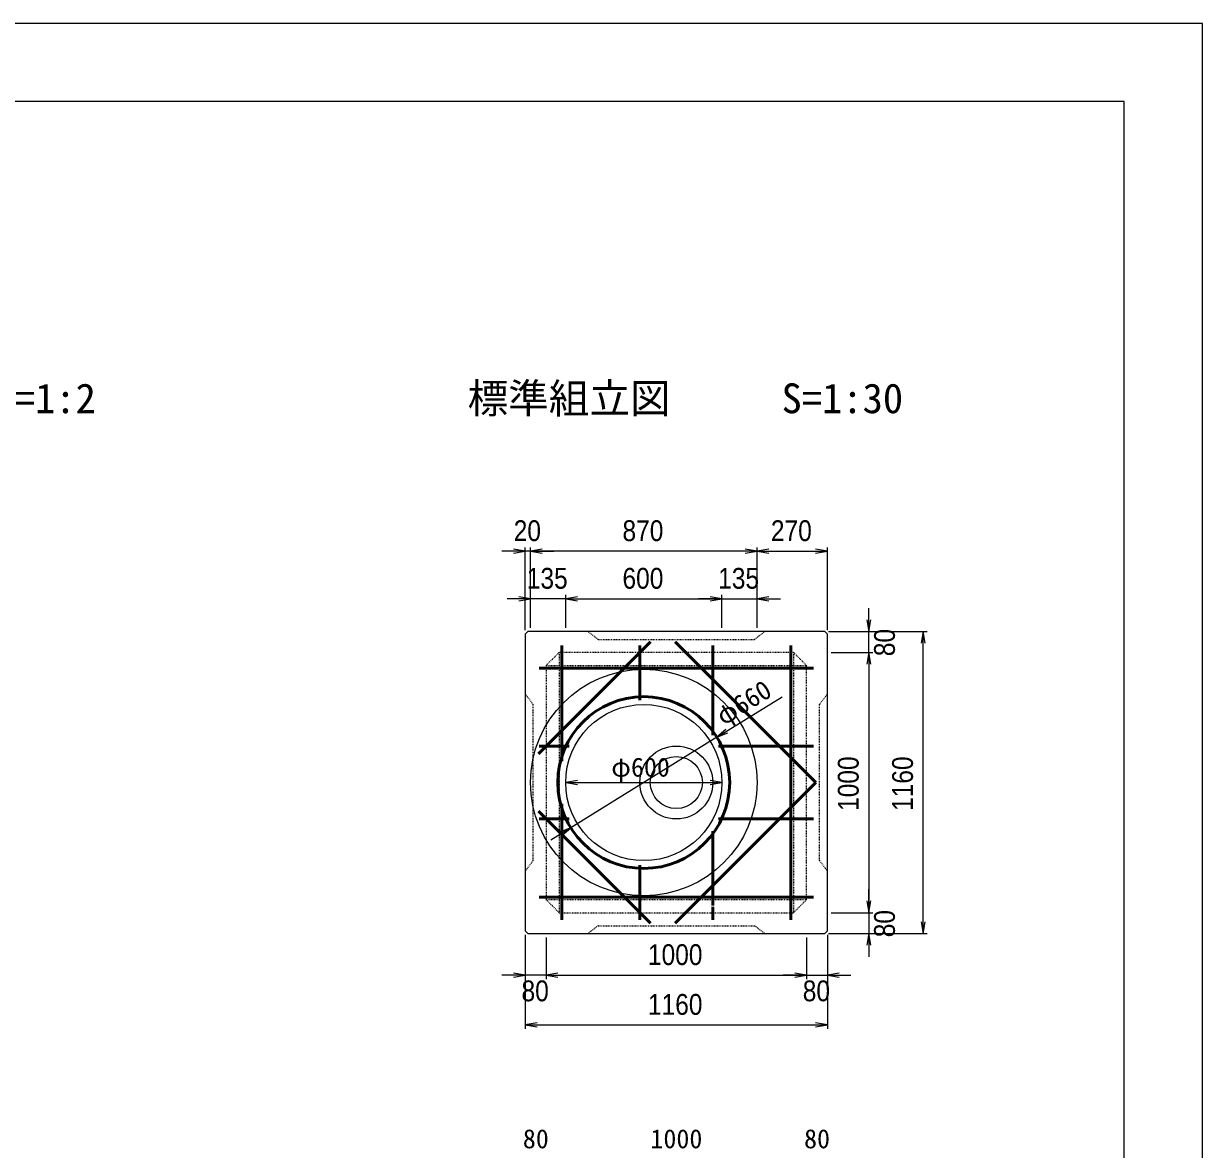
# Model space of a CAD drawing. Units: millimetres, scale not verified. Extents: x -210 to 210, y -148 to 148.
# Drawn here: x 59.1 to 210, y 4.3 to 148.5 of the extents above; entities that cross this region are included whole.
import ezdxf
from ezdxf.enums import TextEntityAlignment as Align

# ---------------------------------------------------------------- set-up
doc = ezdxf.new("R2010")
doc.units = ezdxf.units.MM
doc.linetypes.add('USER2', pattern=[4.7625, 3.175, -1.5875])
doc.layers.add('0-0', color=7, linetype='Continuous')
for name, color, linetype, lineweight in [('0-1_0', 9, 'Continuous', 25), ('0-2_dims', 2, 'Continuous', 13), ('0-5_pen3実線', 7, 'Continuous', 25), ('0-6_pen4実線', 6, 'Continuous', 25), ('0-8_pen2破線', 3, 'USER2', 25), ('0-9_鉄筋１', 7, 'Continuous', 50), ('0-A_鉄筋２', 7, 'Continuous', 50)]:
    doc.layers.add(name, color=color, linetype=linetype, lineweight=lineweight)
doc.styles.add('ＭＳ ゴシック', font='')
doc.styles.add('ＭＳ Ｐゴシック', font='')
doc.styles.get('ＭＳ ゴシック').set_extended_font_data('MS Gothic')
doc.styles.get('ＭＳ Ｐゴシック').set_extended_font_data('MS PGothic')

# ---------------------------------------------------------------- blocks, each defined once
blk = doc.blocks.new('部分図 1')
at = {"layer": '0-1_0'}
blk.add_lwpolyline([(0, 0), (12600, 0), (12600, 8910), (0, 8910)], close=True, dxfattribs=at)
at = {"layer": '0-2_dims'}
for p, q in [((9999.5, 6882.65), (9909.5, 6882.65)), ((9999.5, 6579), (9999.5, 6897.65)), ((10019.5, 6882.65), (9999.5, 6882.65)), ((10019.5, 6589), (10019.5, 6897.65)), ((10019.5, 6589), (10019.5, 6897.65)), ((10889.5, 6882.65), (10019.5, 6882.65)), ((10019.5, 6882.65), (10109.5, 6882.65)), ((10889.5, 6589), (10889.5, 6897.65)), ((10889.5, 6589), (10889.5, 6897.65)), ((10889.5, 6882.65), (11159.5, 6882.65)), ((11159.5, 6579), (11159.5, 6897.65)), ((10019.5, 6589), (10019.5, 6714.65)), ((10154.5, 6589), (10154.5, 6714.65)), ((10154.5, 6589), (10154.5, 6714.65)), ((10754.5, 6589), (10754.5, 6714.65)), ((10754.5, 6589), (10754.5, 6714.65)), ((10889.5, 6589), (10889.5, 6714.65)), ((10019.5, 6699.65), (9929.5, 6699.65)), ((10154.5, 6699.65), (10019.5, 6699.65)), ((10154.5, 6699.65), (10754.5, 6699.65)), ((10154.5, 6699.65), (10244.5, 6699.65)), ((10754.5, 6699.65), (10664.5, 6699.65)), ((10754.5, 6699.65), (10889.5, 6699.65)), ((10889.5, 6699.65), (10979.5, 6699.65)), ((11318.87, 6574), (11318.87, 6664)), ((11164.5, 6574), (11333.87, 6574)), ((11164.5, 6574), (11542.27, 6574)), ((11318.87, 6494), (11318.87, 6574)), ((11527.27, 5414), (11527.27, 6574)), ((11174.5, 6494), (11333.87, 6494)), ((11174.5, 6494), (11333.87, 6494)), ((11318.87, 6494), (11318.87, 6404)), ((11318.87, 6494), (11318.87, 5494)), ((11318.87, 5494), (11318.87, 5584)), ((11174.5, 5494), (11333.87, 5494)), ((11174.5, 5494), (11333.87, 5494)), ((11318.87, 5494), (11318.87, 5414)), ((9999.5, 5409), (9999.5, 5238.67)), ((9999.5, 5409), (9999.5, 5047.65)), ((10079.5, 5399), (10079.5, 5238.67)), ((10079.5, 5399), (10079.5, 5238.67)), ((11079.5, 5399), (11079.5, 5238.67)), ((11079.5, 5399), (11079.5, 5238.67)), ((11159.5, 5409), (11159.5, 5238.67)), ((11159.5, 5409), (11159.5, 5047.65)), ((11164.5, 5414), (11333.87, 5414)), ((11164.5, 5414), (11542.27, 5414)), ((11318.87, 5414), (11318.87, 5324)), ((9999.5, 5253.67), (9909.5, 5253.67)), ((10079.5, 5253.67), (9999.5, 5253.67)), ((10079.5, 5253.67), (10169.5, 5253.67)), ((10079.5, 5253.67), (11079.5, 5253.67)), ((11079.5, 5253.67), (10989.5, 5253.67)), ((11079.5, 5253.67), (11159.5, 5253.67)), ((11159.5, 5253.67), (11249.5, 5253.67)), ((9999.5, 5062.65), (11159.5, 5062.65))]:
    blk.add_line(p, q, dxfattribs=at)
at = {"layer": '0-2_dims', "lineweight": 18}
for p, q in [((10734.93, 6167.95), (10985.62, 6323.46)), ((10734.93, 6167.95), (10174.07, 5820.05)), ((10154.5, 5994), (10754.5, 5994)), ((10174.07, 5820.05), (10097.59, 5772.61))]:
    blk.add_line(p, q, dxfattribs=at)
at = {"layer": '0-2_dims'}
for points in [[(9954.5, 6875.15), (9999.5, 6882.65), (9954.5, 6890.15)], [(10064.5, 6890.15), (10019.5, 6882.65), (10064.5, 6875.15)], [(10064.5, 6890.15), (10019.5, 6882.65), (10064.5, 6875.15)], [(10844.5, 6875.15), (10889.5, 6882.65), (10844.5, 6890.15)], [(10934.5, 6890.15), (10889.5, 6882.65), (10934.5, 6875.15)], [(11114.5, 6875.15), (11159.5, 6882.65), (11114.5, 6890.15)], [(9974.5, 6692.15), (10019.5, 6699.65), (9974.5, 6707.15)], [(10199.5, 6707.15), (10154.5, 6699.65), (10199.5, 6692.15)], [(10199.5, 6707.15), (10154.5, 6699.65), (10199.5, 6692.15)], [(10709.5, 6692.15), (10754.5, 6699.65), (10709.5, 6707.15)], [(10709.5, 6692.15), (10754.5, 6699.65), (10709.5, 6707.15)], [(10934.5, 6707.15), (10889.5, 6699.65), (10934.5, 6692.15)], [(11311.37, 6619), (11318.87, 6574), (11326.37, 6619)], [(11534.77, 6529), (11527.27, 6574), (11519.77, 6529)], [(11326.37, 6449), (11318.87, 6494), (11311.37, 6449)], [(11326.37, 6449), (11318.87, 6494), (11311.37, 6449)], [(11311.37, 5539), (11318.87, 5494), (11326.37, 5539)], [(11311.37, 5539), (11318.87, 5494), (11326.37, 5539)], [(11519.77, 5459), (11527.27, 5414), (11534.77, 5459)], [(11326.37, 5369), (11318.87, 5414), (11311.37, 5369)], [(9954.5, 5246.17), (9999.5, 5253.67), (9954.5, 5261.17)], [(10124.5, 5261.17), (10079.5, 5253.67), (10124.5, 5246.17)], [(10124.5, 5261.17), (10079.5, 5253.67), (10124.5, 5246.17)], [(11034.5, 5246.17), (11079.5, 5253.67), (11034.5, 5261.17)], [(11034.5, 5246.17), (11079.5, 5253.67), (11034.5, 5261.17)], [(11204.5, 5261.17), (11159.5, 5253.67), (11204.5, 5246.17)], [(10044.5, 5070.15), (9999.5, 5062.65), (10044.5, 5055.15)], [(11114.5, 5055.15), (11159.5, 5062.65), (11114.5, 5070.15)]]:
    blk.add_lwpolyline(points, dxfattribs=at)
at = {"layer": '0-2_dims', "lineweight": 18}
for points in [[(10769.22, 6198.05), (10734.93, 6167.95), (10777.12, 6185.3)], [(10199.5, 6001.5), (10154.5, 5994), (10199.5, 5986.5)], [(10709.5, 5986.5), (10754.5, 5994), (10709.5, 6001.5)], [(10139.78, 5789.95), (10174.07, 5820.05), (10131.88, 5802.7)]]:
    blk.add_lwpolyline(points, dxfattribs=at)
at = {"layer": '0-5_pen3実線'}
for p, q in [((10009.5, 6574), (9999.5, 6564)), ((11149.5, 6574), (10009.5, 6574)), ((11149.5, 6574), (11159.5, 6564)), ((9999.5, 6564), (9999.5, 5424)), ((11159.5, 5424), (11159.5, 6564)), ((9999.5, 5424), (10009.5, 5414)), ((10009.5, 5414), (11149.5, 5414)), ((11159.5, 5424), (11149.5, 5414))]:
    blk.add_line(p, q, dxfattribs=at)
for centre, radius in [((10454.5, 5994), 435), ((10454.5, 5994), 300), ((10579.5, 5994), 140), ((10579.5, 5994), 100)]:
    blk.add_circle(centre, radius, dxfattribs=at)
at = {"layer": '0-6_pen4実線'}
blk.add_lwpolyline([(300, 300), (12300, 300), (12300, 8610), (300, 8610)], close=True, dxfattribs=at)
at = {"layer": '0-8_pen2破線'}
for p, q in [((10279.5, 6544), (10239.5, 6574)), ((10079.5, 6444), (10129.5, 6494)), ((11029.5, 6494), (10129.5, 6494)), ((10129.5, 6494), (10129.5, 5494)), ((11029.5, 6494), (11079.5, 6444)), ((11029.5, 6494), (11029.5, 5494)), ((10079.5, 6444), (10079.5, 5544)), ((10079.5, 6444), (11079.5, 6444)), ((11079.5, 5544), (11079.5, 6444)), ((10029.5, 6294), (9999.5, 6334)), ((10029.5, 5694), (10029.5, 6294)), ((11129.5, 6294), (11159.5, 6334)), ((11129.5, 5694), (11129.5, 6294)), ((10029.5, 5694), (9999.5, 5654)), ((11129.5, 5694), (11159.5, 5654)), ((10129.5, 5494), (10079.5, 5544)), ((10079.5, 5544), (11079.5, 5544)), ((11079.5, 5544), (11029.5, 5494)), ((10129.5, 5494), (11029.5, 5494)), ((10279.5, 5444), (10239.5, 5414)), ((10279.5, 5444), (10879.5, 5444)), ((10879.5, 5444), (10919.5, 5414))]:
    blk.add_line(p, q, dxfattribs=at)
blk.add_lwpolyline([(10279.5, 6544), (10879.5, 6544), (10919.5, 6574)], dxfattribs=at)
at = {"layer": '0-9_鉄筋１'}
for p, q in [((10049.81, 6103.69), (10480.26, 6534.14)), ((11115.78, 5994), (10575.64, 6534.14)), ((10102.5, 6434), (11056.5, 6434)), ((10139.5, 6471), (10139.5, 6076)), ((10439.5, 6471), (10439.5, 6311)), ((10719.5, 6471), (10719.5, 6176)), ((11019.5, 6471), (11019.5, 5517)), ((10102.5, 6134), (10167.5, 6134)), ((11056.5, 6134), (10741.5, 6134)), ((11115.78, 5994), (10575.64, 5453.86)), ((10139.5, 5912), (10139.5, 5517)), ((10049.81, 5884.31), (10480.26, 5453.86)), ((10102.5, 5854), (10167.5, 5854)), ((11056.5, 5854), (10741.5, 5854)), ((10719.5, 5807), (10719.5, 5522)), ((10439.5, 5677), (10439.5, 5517)), ((10102.5, 5554), (11056.5, 5554))]:
    blk.add_line(p, q, dxfattribs=at)
blk.add_circle((10454.5, 5994), 330, dxfattribs=at)
at = {"layer": '0-A_鉄筋２'}
for p, q in [((10139.5, 6471), (10139.5, 6521)), ((10439.5, 6521), (10439.5, 6471)), ((10719.5, 6521), (10719.5, 6471)), ((11019.5, 6521), (11019.5, 6471)), ((10052.5, 6434), (10102.5, 6434)), ((11106.5, 6434), (11056.5, 6434)), ((10052.5, 6134), (10102.5, 6134)), ((11106.5, 6134), (11056.5, 6134)), ((10052.5, 5854), (10102.5, 5854)), ((11106.5, 5854), (11056.5, 5854)), ((10052.5, 5554), (10102.5, 5554)), ((11106.5, 5554), (11056.5, 5554)), ((10139.5, 5517), (10139.5, 5467)), ((10439.5, 5467), (10439.5, 5517)), ((10719.5, 5467), (10719.5, 5517)), ((11019.5, 5467), (11019.5, 5517))]:
    blk.add_line(p, q, dxfattribs=at)
at = {"layer": '0-2_dims', "color": 7, "style": 'ＭＳ Ｐゴシック', "width": 0.9}
for s, p in [('20', (9954.95, 6897.65)), ('870', (10372.68, 6897.65)), ('270', (10942.68, 6897.65)), ('135', (10005.18, 6714.65)), ('600', (10372.68, 6714.65)), ('135', (10740.18, 6714.65)), ('1000', (10470.41, 5268.67)), ('80', (9984.95, 5129.58)), ('80', (11064.95, 5129.58)), ('1160', (10470.41, 5077.65))]:
    blk.add_text(s, height=79.98, dxfattribs=at).set_placement(p, align=Align.BOTTOM_LEFT)
for s, p in [('80', (11442.96, 6479.45)), ('1000', (11303.87, 5884.91)), ('1160', (11512.27, 5884.91)), ('80', (11442.96, 5399.45))]:
    blk.add_text(s, height=79.98, rotation=90, dxfattribs=at).set_placement(p, align=Align.BOTTOM_LEFT)
at = {"layer": '0-2_dims', "color": 7, "style": 'ＭＳ ゴシック'}
blk.add_text('φ660', height=73.31, rotation=31.812, dxfattribs=at).set_placement((10772.91, 6192.1), align=Align.BOTTOM_LEFT)
for s, p in [('φ600', (10329.5, 5994.5)), ('80', (9990, 4566.7)), ('1000', (10480, 4566.7)), ('80', (11070, 4566.7))]:
    blk.add_text(s, height=73.31, dxfattribs=at).set_placement(p, align=Align.BOTTOM_LEFT)
at = {"layer": '0-5_pen3実線', "style": 'ＭＳ ゴシック'}
for s, height, p in [('S=1:2', 114.3, (7961.31, 7378.76)), ('\u3000標準組立図\u3000', 114.3, (9622, 7378.73)), ('S=1:30', 114.4, (10983.65, 7378.73))]:
    blk.add_text(s, height=height, dxfattribs=at).set_placement(p, align=Align.BOTTOM_LEFT)

msp = doc.modelspace()

# ---------------------------------------------------------------- block references
at = {"layer": '0-0', "xscale": 0.0333333, "yscale": 0.0333333}
msp.add_blockref('部分図 1', (-210, -148.5), dxfattribs=at)

doc.saveas('drawing.dxf')
